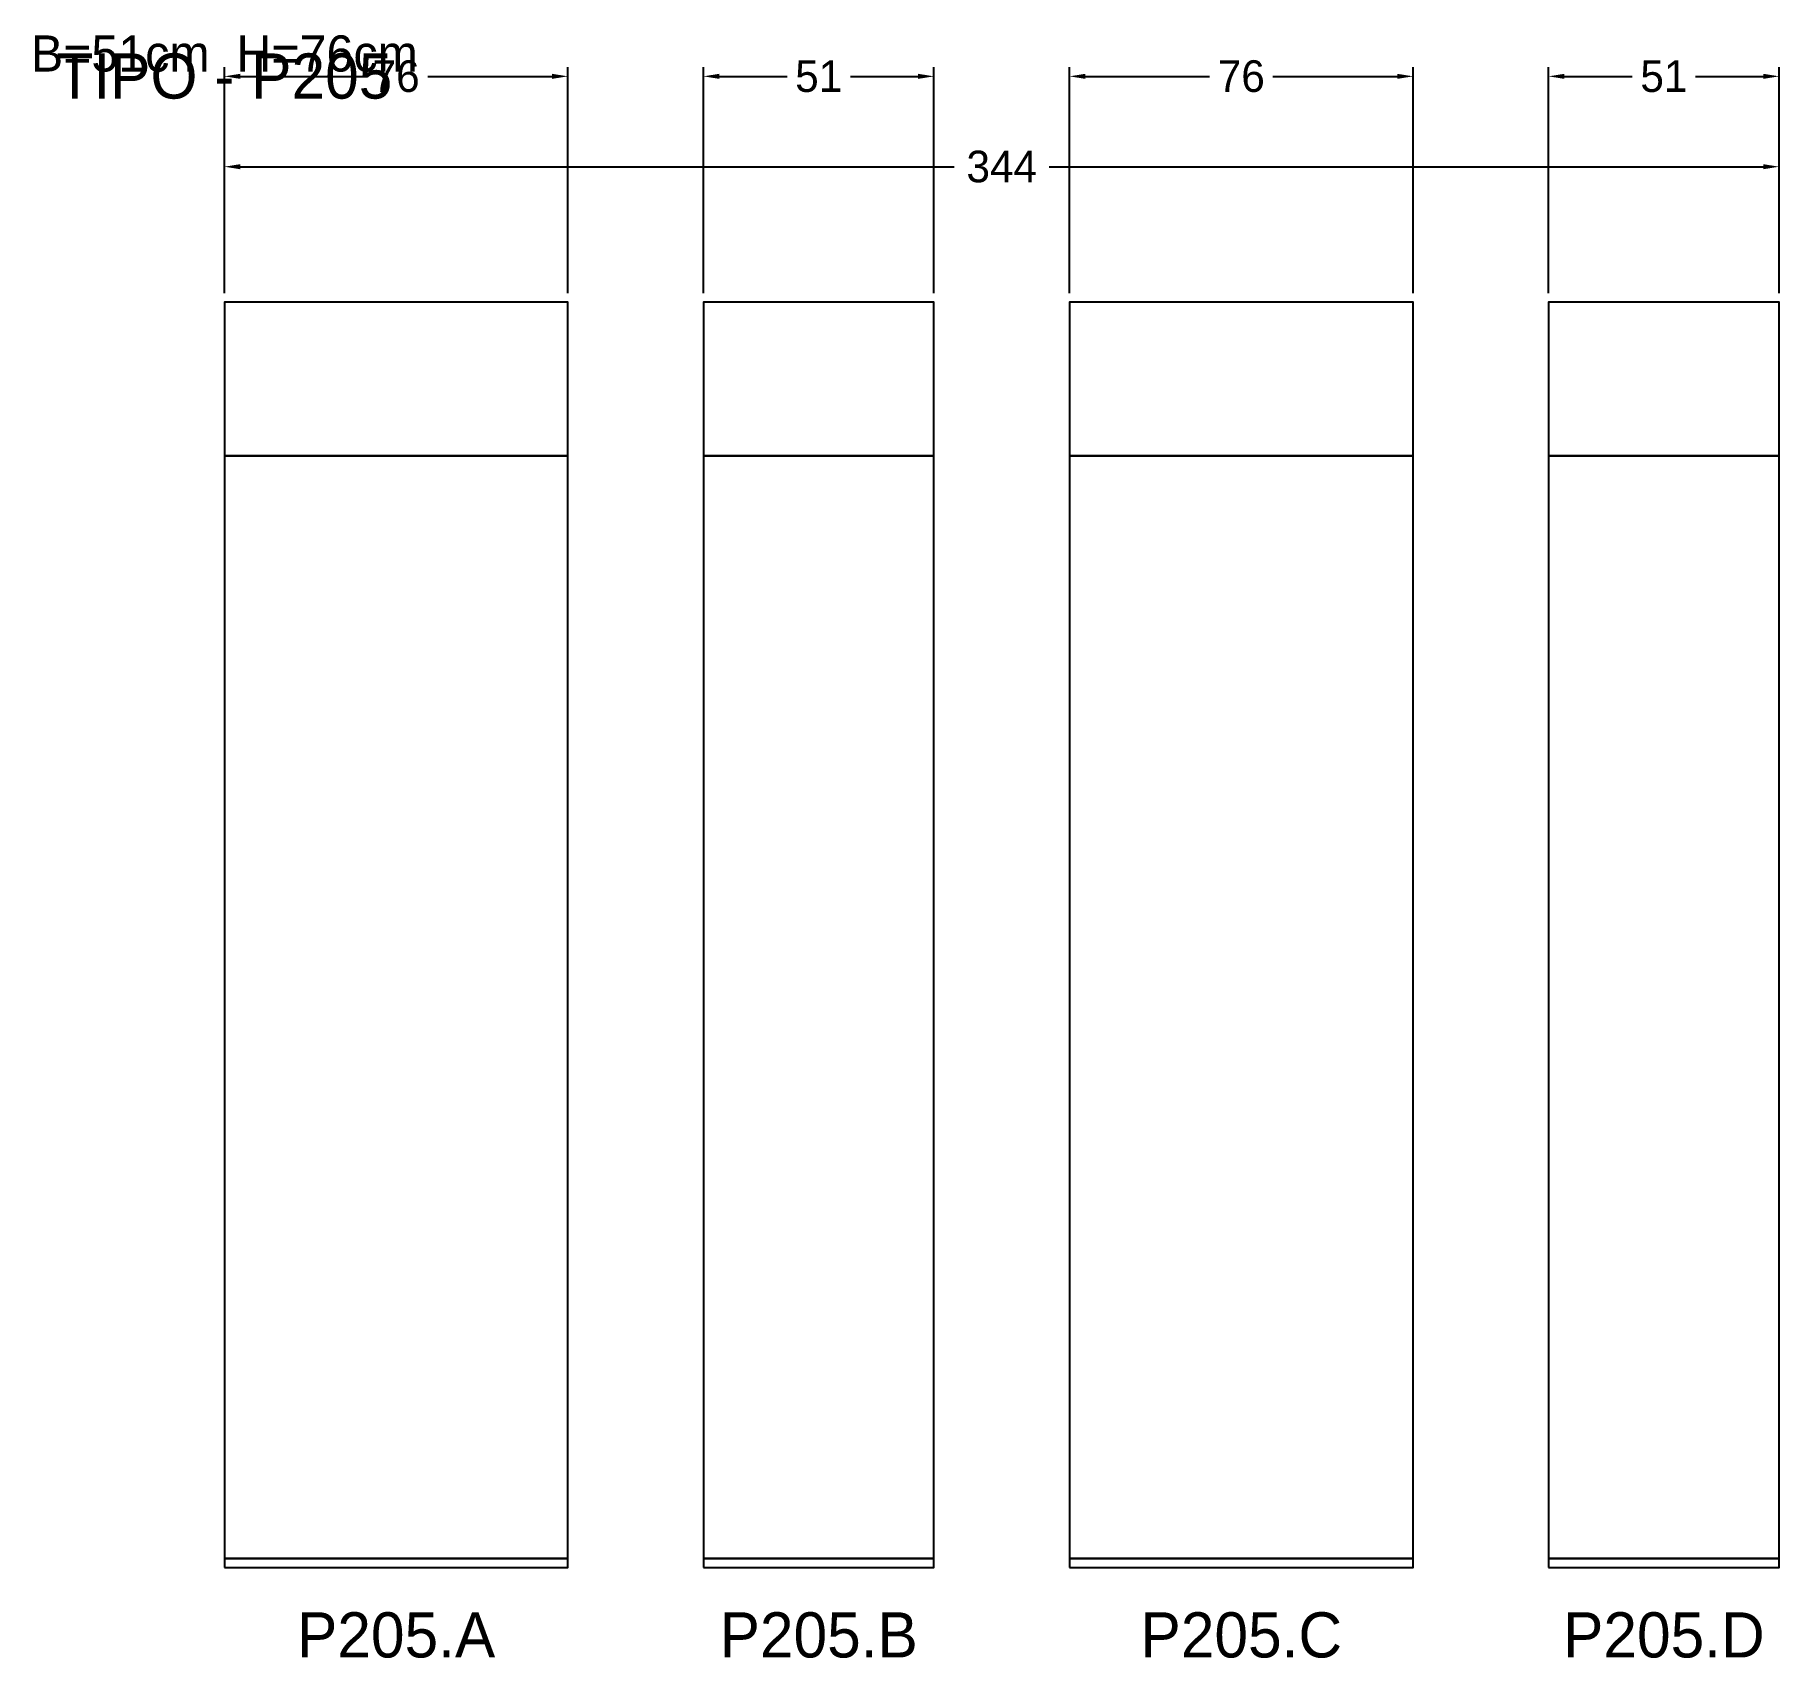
# Model space of a CAD drawing. Header units: metres. Extents: x -42 to 344, y -20 to 339.
import ezdxf

# ---------------------------------------------------------------- set-up
doc = ezdxf.new("R2010")
doc.units = ezdxf.units.M
for name, color, linetype in [('COTA', 3, 'Continuous'), ('Cota Secao (2x)', 3, 'Continuous'), ('NOMENCLATURA', 1, 'Continuous'), ('Paineis', 7, 'Continuous'), ('Texto Secao', 2, 'Continuous')]:
    doc.layers.add(name, color=color, linetype=linetype)
doc.dimstyles.new('COTA', dxfattribs={"dimtxt": 7, "dimasz": 3.5, "dimexe": 2, "dimexo": 2, "dimgap": 1.5, "dimtad": 1, "dimdec": 1, "dimcen": 2.5, "dimclrd": 3, "dimclre": 3, "dimclrt": 3, "dimazin": 3, "dimtfac": 1, "dimtmove": 0, "dimatfit": 3})

# ---------------------------------------------------------------- blocks, each defined once
blk = doc.blocks.new('_CLOSEDFILLED')
at = {"color": 0, "linetype": 'BYBLOCK'}
blk.add_solid([(-1, 0.16), (0, 0), (-1, -0.16)], dxfattribs=at)
blk = doc.blocks.new('*D1')
at = {"color": 3}
for p, q in [((0, 282), (0, 312)), ((3.5, 310), (161.5, 310)), ((182.5, 310), (340.5, 310)), ((344, 282), (344, 312))]:
    blk.add_line(p, q, dxfattribs=at)
at = {"layer": 'Defpoints'}
for p in [(0, 310), (0, 280), (344, 280)]:
    blk.add_point(p, dxfattribs=at)
at = {"layer": 'COTA', "color": 3, "xscale": 3.5, "yscale": 3.5, "rotation": 180}
blk.add_blockref('_CLOSEDFILLED', (0, 310), dxfattribs=at)
at = {"layer": 'COTA', "color": 3, "xscale": 3.5, "yscale": 3.5}
blk.add_blockref('_CLOSEDFILLED', (344, 310), dxfattribs=at)
at = {"layer": 'COTA', "color": 3, "insert": (172, 310), "char_height": 7, "attachment_point": 5}
blk.add_mtext('344', dxfattribs=at)
blk = doc.blocks.new('*D2')
at = {"color": 3}
for p, q in [((0, 282), (0, 332)), ((76, 282), (76, 332)), ((3.5, 330), (31, 330)), ((45, 330), (72.5, 330))]:
    blk.add_line(p, q, dxfattribs=at)
at = {"layer": 'Defpoints'}
for p in [(0, 330), (0, 280), (76, 280)]:
    blk.add_point(p, dxfattribs=at)
at = {"layer": 'COTA', "color": 3, "xscale": 3.5, "yscale": 3.5, "rotation": 180}
blk.add_blockref('_CLOSEDFILLED', (0, 330), dxfattribs=at)
at = {"layer": 'COTA', "color": 3, "xscale": 3.5, "yscale": 3.5}
blk.add_blockref('_CLOSEDFILLED', (76, 330), dxfattribs=at)
at = {"layer": 'COTA', "color": 3, "insert": (38, 330), "char_height": 7, "attachment_point": 5}
blk.add_mtext('76', dxfattribs=at)
blk = doc.blocks.new('*D3')
at = {"color": 3}
for p, q in [((106, 282), (106, 332)), ((157, 282), (157, 332)), ((109.5, 330), (124.5, 330)), ((138.5, 330), (153.5, 330))]:
    blk.add_line(p, q, dxfattribs=at)
at = {"layer": 'Defpoints'}
for p in [(106, 330), (106, 280), (157, 280)]:
    blk.add_point(p, dxfattribs=at)
at = {"layer": 'COTA', "color": 3, "xscale": 3.5, "yscale": 3.5, "rotation": 180}
blk.add_blockref('_CLOSEDFILLED', (106, 330), dxfattribs=at)
at = {"layer": 'COTA', "color": 3, "xscale": 3.5, "yscale": 3.5}
blk.add_blockref('_CLOSEDFILLED', (157, 330), dxfattribs=at)
at = {"layer": 'COTA', "color": 3, "insert": (131.5, 330), "char_height": 7, "attachment_point": 5}
blk.add_mtext('51', dxfattribs=at)
blk = doc.blocks.new('*D4')
at = {"color": 3}
for p, q in [((187, 282), (187, 332)), ((263, 282), (263, 332)), ((190.5, 330), (218, 330)), ((232, 330), (259.5, 330))]:
    blk.add_line(p, q, dxfattribs=at)
at = {"layer": 'Defpoints'}
for p in [(187, 330), (187, 280), (263, 280)]:
    blk.add_point(p, dxfattribs=at)
at = {"layer": 'COTA', "color": 3, "xscale": 3.5, "yscale": 3.5, "rotation": 180}
blk.add_blockref('_CLOSEDFILLED', (187, 330), dxfattribs=at)
at = {"layer": 'COTA', "color": 3, "xscale": 3.5, "yscale": 3.5}
blk.add_blockref('_CLOSEDFILLED', (263, 330), dxfattribs=at)
at = {"layer": 'COTA', "color": 3, "insert": (225, 330), "char_height": 7, "attachment_point": 5}
blk.add_mtext('76', dxfattribs=at)
blk = doc.blocks.new('*D5')
at = {"color": 3}
for p, q in [((293, 282), (293, 332)), ((344, 282), (344, 332)), ((296.5, 330), (311.5, 330)), ((325.5, 330), (340.5, 330))]:
    blk.add_line(p, q, dxfattribs=at)
at = {"layer": 'Defpoints'}
for p in [(293, 330), (293, 280), (344, 280)]:
    blk.add_point(p, dxfattribs=at)
at = {"layer": 'COTA', "color": 3, "xscale": 3.5, "yscale": 3.5, "rotation": 180}
blk.add_blockref('_CLOSEDFILLED', (293, 330), dxfattribs=at)
at = {"layer": 'COTA', "color": 3, "xscale": 3.5, "yscale": 3.5}
blk.add_blockref('_CLOSEDFILLED', (344, 330), dxfattribs=at)
at = {"layer": 'COTA', "color": 3, "insert": (318.5, 330), "char_height": 7, "attachment_point": 5}
blk.add_mtext('51', dxfattribs=at)

msp = doc.modelspace()

# ---------------------------------------------------------------- linework, layer by layer
at = {"layer": 'Paineis'}
for points in [[(0, 246), (76, 246), (76, 280), (0, 280)], [(106, 246), (157, 246), (157, 280), (106, 280)], [(187, 246), (263, 246), (263, 280), (187, 280)], [(293, 246), (344, 246), (344, 280), (293, 280)], [(0, 2), (76, 2), (76, 246), (0, 246)], [(106, 2), (157, 2), (157, 246), (106, 246)], [(187, 2), (263, 2), (263, 246), (187, 246)], [(293, 2), (344, 2), (344, 246), (293, 246)], [(0, 0), (76, 0), (76, 2), (0, 2)], [(106, 0), (157, 0), (157, 2), (106, 2)], [(187, 0), (263, 0), (263, 2), (187, 2)], [(293, 0), (344, 0), (344, 2), (293, 2)]]:
    msp.add_lwpolyline(points, close=True, dxfattribs=at)

# ---------------------------------------------------------------- texts
at = {"layer": 'Cota Secao (2x)', "insert": (0, 335), "char_height": 8, "width": 364, "attachment_point": 5}
msp.add_mtext('B=51cm  H=76cm', dxfattribs=at)
at = {"layer": 'NOMENCLATURA', "insert": (0, 330), "char_height": 10, "width": 300, "attachment_point": 5}
msp.add_mtext('TIPO - P205', dxfattribs=at)
at = {"layer": 'Texto Secao', "char_height": 10, "attachment_point": 5}
for s, insert, width in [('P205.A', (38, -15), 96), ('P205.B', (131.5, -15), 71), ('P205.C', (225, -15), 96), ('P205.D', (318.5, -15), 71)]:
    msp.add_mtext(s, dxfattribs=dict(at, insert=insert, width=width))

# ---------------------------------------------------------------- dimensions: what is measured, and where the dimension line sits
at = {"layer": 'COTA'}
for base, p1, p2, picture, middle in [((0, 330), (0, 280), (76, 280), '*D2', (38, 330)), ((106, 330), (106, 280), (157, 280), '*D3', (131.5, 330)), ((187, 330), (187, 280), (263, 280), '*D4', (225, 330)), ((293, 330), (293, 280), (344, 280), '*D5', (318.5, 330)), ((0, 310), (0, 280), (344, 280), '*D1', (172, 310))]:
    dim = msp.add_linear_dim(base=base, p1=p1, p2=p2, dimstyle='COTA', dxfattribs=at)
    dim.commit()
    dim.dimension.update_dxf_attribs({"geometry": picture, "text_midpoint": middle})

doc.saveas('drawing.dxf')
